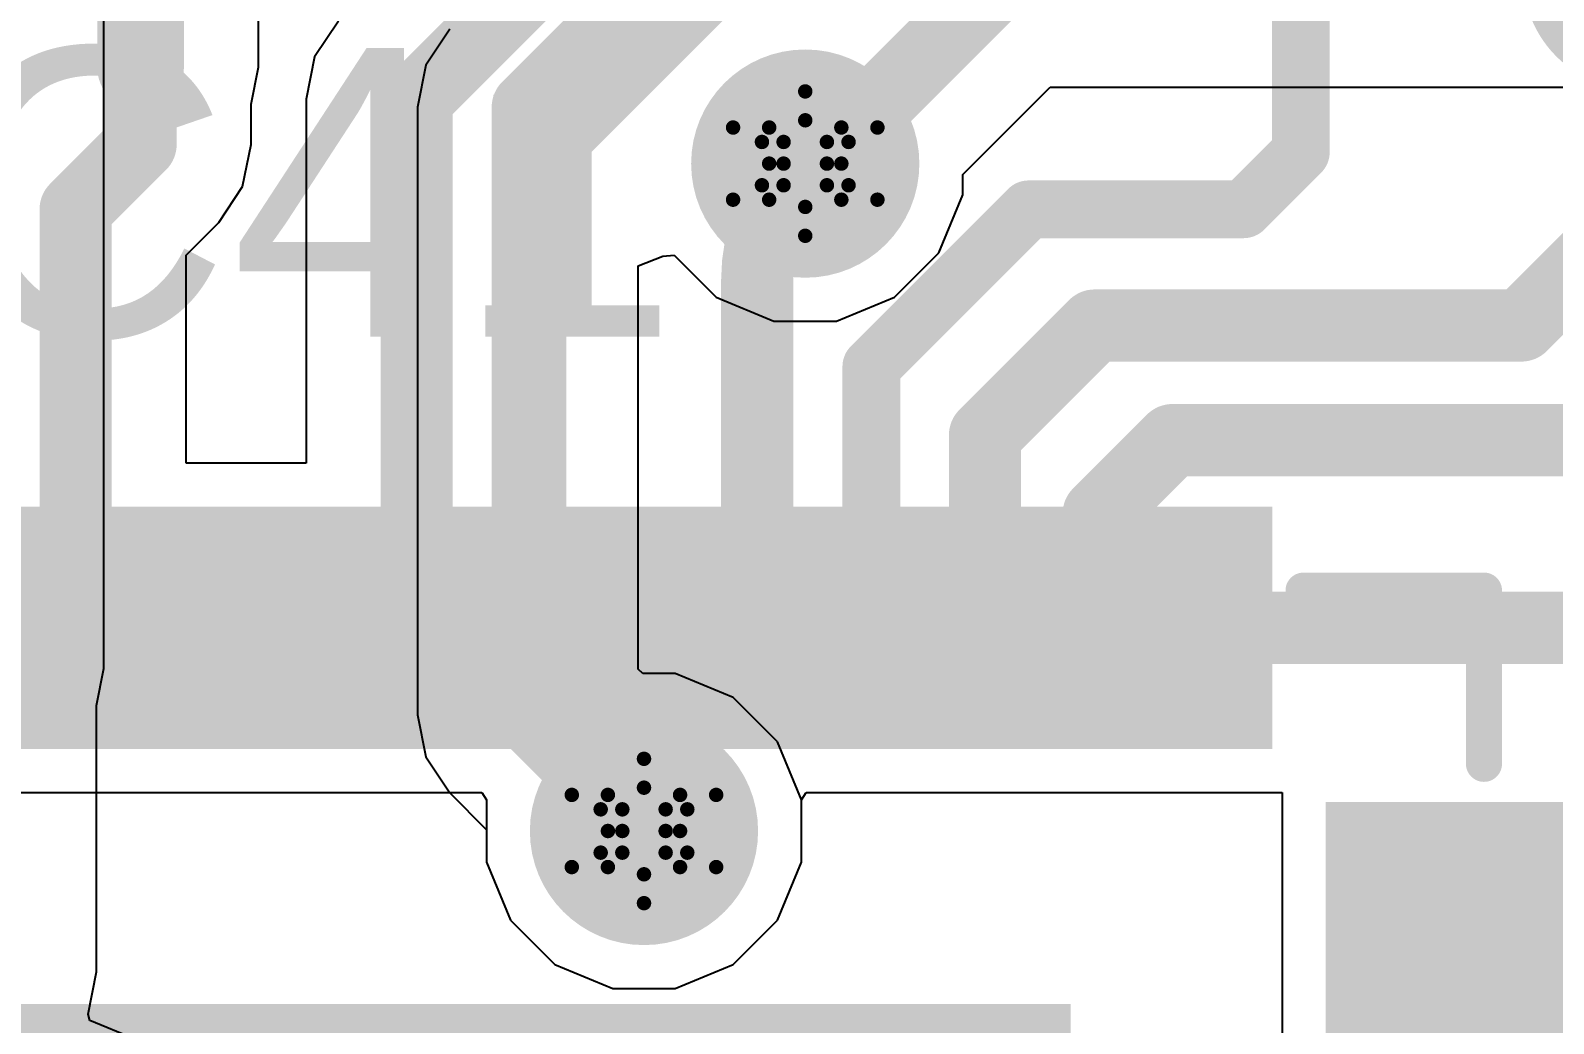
# Model space of a CAD drawing. Header units: inches. Extents: x -18 to 237, y -41 to 211.
# Drawn here: x 18.59 to 23.95, y 57.05 to 60.54 of the extents above; entities that cross this region are included whole.
import ezdxf

# ---------------------------------------------------------------- set-up
doc = ezdxf.new("R2010")
doc.units = ezdxf.units.IN
for name, color, linetype in [('Bottom Layer', 5, 'Continuous'), ('Bottom Solder', 6, 'Continuous'), ('Drill Drawing', 1, 'Continuous'), ('Top Layer', 1, 'Continuous'), ('Top Overlay', 2, 'Continuous'), ('Top Paste', 8, 'Continuous'), ('Top Solder', 216, 'Continuous'), ('Via Holes', 16, 'Continuous')]:
    doc.layers.add(name, color=color, linetype=linetype)
doc.styles.add('Arial', font='', dxfattribs={"height": 0.2})
doc.styles.get('Arial').set_extended_font_data('Arial')

# ---------------------------------------------------------------- blocks, each defined once
blk = doc.blocks.new('56_QFN__7_7__28')
at = {"layer": 'Top Layer'}
for points in [[(-1.51, 3.1), (-1.51, 3.75), (-1.29, 3.75), (-1.29, 3.1)], [(-1.11, 3.1), (-1.11, 3.75), (-0.89, 3.75), (-0.89, 3.1)], [(-0.71, 3.1), (-0.71, 3.75), (-0.49, 3.75), (-0.49, 3.1)], [(-0.31, 3.1), (-0.31, 3.75), (-0.09, 3.75), (-0.09, 3.1)], [(0.09, 3.1), (0.09, 3.75), (0.31, 3.75), (0.31, 3.1)], [(0.49, 3.1), (0.49, 3.75), (0.71, 3.75), (0.71, 3.1)], [(0.89, 3.1), (0.89, 3.75), (1.11, 3.75), (1.11, 3.1)], [(1.29, 3.1), (1.29, 3.75), (1.51, 3.75), (1.51, 3.1)], [(1.69, 3.1), (1.69, 3.75), (1.91, 3.75), (1.91, 3.1)], [(2.09, 3.1), (2.09, 3.75), (2.31, 3.75), (2.31, 3.1)], [(2.49, 3.1), (2.49, 3.75), (2.71, 3.75), (2.71, 3.1)], [(3.1, 2.71), (3.75, 2.71), (3.75, 2.49), (3.1, 2.49)], [(3.1, 2.31), (3.75, 2.31), (3.75, 2.09), (3.1, 2.09)]]:
    blk.add_hatch(color=1, dxfattribs=at).paths.add_polyline_path(points)
at = {"layer": 'Top Paste'}
for points in [[(-1.51, 3.1), (-1.51, 3.75), (-1.29, 3.75), (-1.29, 3.1)], [(-1.11, 3.1), (-1.11, 3.75), (-0.89, 3.75), (-0.89, 3.1)], [(-0.71, 3.1), (-0.71, 3.75), (-0.49, 3.75), (-0.49, 3.1)], [(-0.31, 3.1), (-0.31, 3.75), (-0.09, 3.75), (-0.09, 3.1)], [(0.09, 3.1), (0.09, 3.75), (0.31, 3.75), (0.31, 3.1)], [(0.49, 3.1), (0.49, 3.75), (0.71, 3.75), (0.71, 3.1)], [(0.89, 3.1), (0.89, 3.75), (1.11, 3.75), (1.11, 3.1)], [(1.29, 3.1), (1.29, 3.75), (1.51, 3.75), (1.51, 3.1)], [(1.69, 3.1), (1.69, 3.75), (1.91, 3.75), (1.91, 3.1)], [(2.09, 3.1), (2.09, 3.75), (2.31, 3.75), (2.31, 3.1)], [(2.49, 3.1), (2.49, 3.75), (2.71, 3.75), (2.71, 3.1)], [(3.1, 2.71), (3.75, 2.71), (3.75, 2.49), (3.1, 2.49)], [(3.1, 2.31), (3.75, 2.31), (3.75, 2.09), (3.1, 2.09)]]:
    blk.add_hatch(color=8, dxfattribs=at).paths.add_polyline_path(points)
at = {"layer": 'Top Solder'}
for points in [[(-1.6116, 2.9984), (-1.6116, 3.8516), (-1.1884, 3.8516), (-1.1884, 2.9984)], [(-1.2116, 2.9984), (-1.2116, 3.8516), (-0.7884, 3.8516), (-0.7884, 2.9984)], [(-0.8116, 2.9984), (-0.8116, 3.8516), (-0.3884, 3.8516), (-0.3884, 2.9984)], [(-0.4116, 2.9984), (-0.4116, 3.8516), (0.0116, 3.8516), (0.0116, 2.9984)], [(-0.0116, 2.9984), (-0.0116, 3.8516), (0.4116, 3.8516), (0.4116, 2.9984)], [(0.3884, 2.9984), (0.3884, 3.8516), (0.8116, 3.8516), (0.8116, 2.9984)], [(0.7884, 2.9984), (0.7884, 3.8516), (1.2116, 3.8516), (1.2116, 2.9984)], [(1.1884, 2.9984), (1.1884, 3.8516), (1.6116, 3.8516), (1.6116, 2.9984)], [(1.5884, 2.9984), (1.5884, 3.8516), (2.0116, 3.8516), (2.0116, 2.9984)], [(1.9884, 2.9984), (1.9884, 3.8516), (2.4116, 3.8516), (2.4116, 2.9984)], [(2.3884, 2.9984), (2.3884, 3.8516), (2.8116, 3.8516), (2.8116, 2.9984)], [(2.9984, 2.8116), (3.8516, 2.8116), (3.8516, 2.3884), (2.9984, 2.3884)], [(2.9984, 2.4116), (3.8516, 2.4116), (3.8516, 1.9884), (2.9984, 1.9884)], [(-2.1016, -2.1016), (-2.1016, 2.1016), (2.1016, 2.1016), (2.1016, -2.1016)]]:
    blk.add_hatch(color=216, dxfattribs=at).paths.add_polyline_path(points)
at = {"layer": 'Top Overlay'}
for points in [[(2.921, 3.556, 0.127, 0.127, 0), (3.556, 3.556, 0.127, 0.127, 0)], [(3.556, 2.9464, 0.127, 0.127, 0), (3.556, 3.556, 0.127, 0.127, 0)]]:
    blk.add_lwpolyline(points, format="xyseb", dxfattribs=at)
for points in [[(2.8893, 3.556, 0.0635, 0.0635, 1), (2.9527, 3.556, 0.0635, 0.0635, 1)], [(3.5242, 3.556, 0.0635, 0.0635, 1), (3.5877, 3.556, 0.0635, 0.0635, 1)], [(3.5242, 3.556, 0.0635, 0.0635, 1), (3.5877, 3.556, 0.0635, 0.0635, 1)], [(3.5242, 2.9464, 0.0635, 0.0635, 1), (3.5877, 2.9464, 0.0635, 0.0635, 1)]]:
    blk.add_lwpolyline(points, format="xyseb", close=True, dxfattribs=at)

msp = doc.modelspace()

# ---------------------------------------------------------------- hatches: boundary and pattern name
at = {"layer": 'Bottom Layer'}
h = msp.add_hatch(color=5, dxfattribs=at)
edge = h.paths.add_edge_path()
edge.add_arc((21.3193, 60.0733), 0.3, 0, 360)
h = msp.add_hatch(color=5, dxfattribs=at)
edge = h.paths.add_edge_path()
edge.add_arc((20.7518, 57.7247), 0.3, 0, 360)
at = {"layer": 'Bottom Solder'}
h = msp.add_hatch(color=6, dxfattribs=at)
edge = h.paths.add_edge_path()
edge.add_arc((21.3193, 60.0733), 0.4016, 0, 360)
h = msp.add_hatch(color=6, dxfattribs=at)
edge = h.paths.add_edge_path()
edge.add_arc((20.7518, 57.7247), 0.4016, 0, 360)
at = {"layer": 'Top Layer'}
h = msp.add_hatch(color=1, dxfattribs=at)
edge = h.paths.add_edge_path()
edge.add_arc((21.3193, 60.0733), 0.3, 0, 360)
h = msp.add_hatch(color=1, dxfattribs=at)
edge = h.paths.add_edge_path()
edge.add_arc((20.7518, 57.7247), 0.3, 0, 360)
at = {"layer": 'Top Solder'}
h = msp.add_hatch(color=216, dxfattribs=at)
edge = h.paths.add_edge_path()
edge.add_arc((21.3193, 60.0733), 0.4016, 0, 360)
h = msp.add_hatch(color=216, dxfattribs=at)
edge = h.paths.add_edge_path()
edge.add_arc((20.7518, 57.7247), 0.4016, 0, 360)
at = {"layer": 'Via Holes'}
h = msp.add_hatch(color=7, dxfattribs=at)
edge = h.paths.add_edge_path()
edge.add_arc((21.3193, 60.0733), 0.15, 0, 360)
h = msp.add_hatch(color=7, dxfattribs=at)
edge = h.paths.add_edge_path()
edge.add_arc((20.7518, 57.7247), 0.15, 0, 360)

# ---------------------------------------------------------------- linework, layer by layer
at = {"layer": 'Bottom Layer'}
for p, q in [((18.8509, 58.296), (18.8509, 61.2427)), ((20.0681, 60.5461), (19.9839, 60.4201)), ((19.9839, 60.4201), (19.9543, 60.2714)), ((21.8733, 60.0344), (22.1813, 60.3423)), ((22.1813, 60.3423), (37.7212, 60.3423)), ((19.9543, 60.2714), (19.9543, 58.1337)), ((21.8733, 59.9631), (21.8733, 60.0344)), ((21.789, 59.7594), (21.8733, 59.9631)), ((20.7312, 59.7135), (20.8176, 59.747)), ((20.7312, 58.2946), (20.7312, 59.7135)), ((20.8176, 59.747), (20.8582, 59.7509)), ((20.8582, 59.7509), (21.0055, 59.6036)), ((21.6332, 59.6036), (21.789, 59.7594)), ((21.0055, 59.6036), (21.2091, 59.5193)), ((21.4295, 59.5193), (21.6332, 59.6036)), ((21.2091, 59.5193), (21.4295, 59.5193)), ((18.825, 58.1658), (18.8509, 58.296)), ((20.7472, 58.2787), (20.7312, 58.2946)), ((20.862, 58.2787), (20.7472, 58.2787)), ((21.0656, 58.1943), (20.862, 58.2787)), ((18.825, 57.2289), (18.825, 58.1658)), ((21.2215, 58.0385), (21.0656, 58.1943)), ((19.9543, 58.1337), (19.9839, 57.9851)), ((21.3058, 57.8349), (21.2215, 58.0385)), ((19.9839, 57.9851), (20.0681, 57.859)), ((20.0681, 57.859), (20.1978, 57.7293)), ((21.3058, 57.6145), (21.3058, 57.8349)), ((20.1978, 57.7293), (20.1978, 57.6145)), ((20.1978, 57.6145), (20.2821, 57.4109)), ((21.2215, 57.4109), (21.3058, 57.6145)), ((20.2821, 57.4109), (20.438, 57.255)), ((21.0656, 57.255), (21.2215, 57.4109)), ((20.438, 57.255), (20.6416, 57.1707)), ((20.862, 57.1707), (21.0656, 57.255)), ((18.7954, 57.0803), (18.825, 57.2289)), ((20.6416, 57.1707), (20.862, 57.1707)), ((18.8022, 57.0579), (18.7954, 57.0803)), ((18.9556, 56.9943), (18.8022, 57.0579))]:
    msp.add_line(p, q, dxfattribs=at)
for points in [[(20.3428, 60.2714, 0.254, 0.254, 0), (21.231, 61.1596, 0.254, 0.254, 0)], [(21.3628, 60.0733, 0.254, 0.254, 0), (22.0204, 60.7308, 0.254, 0.254, 0)], [(20.3428, 58.1337, 0.254, 0.254, 0), (20.3428, 60.2714, 0.254, 0.254, 0)], [(21.3193, 60.0733, 0.254, 0.254, 0), (21.3628, 60.0733, 0.254, 0.254, 0)], [(20.3428, 58.1337, 0.254, 0.254, 0), (20.7518, 57.7247, 0.254, 0.254, 0)]]:
    msp.add_lwpolyline(points, format="xyseb", dxfattribs=at)
for points in [[(20.2793, 60.2714, 0.127, 0.127, 1), (20.4063, 60.2714, 0.127, 0.127, 1)], [(20.2793, 60.2714, 0.127, 0.127, 1), (20.4063, 60.2714, 0.127, 0.127, 1)], [(21.2558, 60.0733, 0.127, 0.127, 1), (21.3828, 60.0733, 0.127, 0.127, 1)], [(21.2993, 60.0733, 0.127, 0.127, 1), (21.4263, 60.0733, 0.127, 0.127, 1)], [(21.2993, 60.0733, 0.127, 0.127, 1), (21.4263, 60.0733, 0.127, 0.127, 1)], [(20.2793, 58.1337, 0.127, 0.127, 1), (20.4063, 58.1337, 0.127, 0.127, 1)], [(20.2793, 58.1337, 0.127, 0.127, 1), (20.4063, 58.1337, 0.127, 0.127, 1)], [(20.6883, 57.7247, 0.127, 0.127, 1), (20.8153, 57.7247, 0.127, 0.127, 1)]]:
    msp.add_lwpolyline(points, format="xyseb", close=True, dxfattribs=at)
at = {"layer": 'Drill Drawing'}
for points in [[(21.1923, 60.2003, 0.0508, 0.0508, 0), (21.3193, 60.3273, 0.0508, 0.0508, 0)], [(21.3193, 60.3273, 0.0508, 0.0508, 0), (21.4463, 60.2003, 0.0508, 0.0508, 0)], [(21.2431, 60.1495, 0.0508, 0.0508, 0), (21.3193, 60.2257, 0.0508, 0.0508, 0)], [(21.3193, 60.2257, 0.0508, 0.0508, 0), (21.3955, 60.1495, 0.0508, 0.0508, 0)], [(21.0653, 60.2003, 0.0508, 0.0508, 0), (21.1923, 60.0733, 0.0508, 0.0508, 0)], [(21.0653, 60.2003, 0.0508, 0.0508, 0), (21.1923, 60.2003, 0.0508, 0.0508, 0)], [(21.4463, 60.2003, 0.0508, 0.0508, 0), (21.5733, 60.2003, 0.0508, 0.0508, 0)], [(21.4463, 60.0733, 0.0508, 0.0508, 0), (21.5733, 60.2003, 0.0508, 0.0508, 0)], [(21.1669, 60.1495, 0.0508, 0.0508, 0), (21.2431, 60.0733, 0.0508, 0.0508, 0)], [(21.1669, 60.1495, 0.0508, 0.0508, 0), (21.2431, 60.1495, 0.0508, 0.0508, 0)], [(21.3955, 60.1495, 0.0508, 0.0508, 0), (21.4717, 60.1495, 0.0508, 0.0508, 0)], [(21.3955, 60.0733, 0.0508, 0.0508, 0), (21.4717, 60.1495, 0.0508, 0.0508, 0)], [(21.0653, 59.9463, 0.0508, 0.0508, 0), (21.1923, 60.0733, 0.0508, 0.0508, 0)], [(21.1669, 59.9971, 0.0508, 0.0508, 0), (21.2431, 60.0733, 0.0508, 0.0508, 0)], [(21.3955, 60.0733, 0.0508, 0.0508, 0), (21.4717, 59.9971, 0.0508, 0.0508, 0)], [(21.4463, 60.0733, 0.0508, 0.0508, 0), (21.5733, 59.9463, 0.0508, 0.0508, 0)], [(21.1669, 59.9971, 0.0508, 0.0508, 0), (21.2431, 59.9971, 0.0508, 0.0508, 0)], [(21.2431, 59.9971, 0.0508, 0.0508, 0), (21.3193, 59.9209, 0.0508, 0.0508, 0)], [(21.3193, 59.9209, 0.0508, 0.0508, 0), (21.3955, 59.9971, 0.0508, 0.0508, 0)], [(21.3955, 59.9971, 0.0508, 0.0508, 0), (21.4717, 59.9971, 0.0508, 0.0508, 0)], [(21.0653, 59.9463, 0.0508, 0.0508, 0), (21.1923, 59.9463, 0.0508, 0.0508, 0)], [(21.1923, 59.9463, 0.0508, 0.0508, 0), (21.3193, 59.8193, 0.0508, 0.0508, 0)], [(21.3193, 59.8193, 0.0508, 0.0508, 0), (21.4463, 59.9463, 0.0508, 0.0508, 0)], [(21.4463, 59.9463, 0.0508, 0.0508, 0), (21.5733, 59.9463, 0.0508, 0.0508, 0)], [(20.6248, 57.8517, 0.0508, 0.0508, 0), (20.7518, 57.9787, 0.0508, 0.0508, 0)], [(20.7518, 57.9787, 0.0508, 0.0508, 0), (20.8788, 57.8517, 0.0508, 0.0508, 0)], [(20.6756, 57.8009, 0.0508, 0.0508, 0), (20.7518, 57.8771, 0.0508, 0.0508, 0)], [(20.7518, 57.8771, 0.0508, 0.0508, 0), (20.828, 57.8009, 0.0508, 0.0508, 0)], [(20.4978, 57.8517, 0.0508, 0.0508, 0), (20.6248, 57.7247, 0.0508, 0.0508, 0)], [(20.4978, 57.8517, 0.0508, 0.0508, 0), (20.6248, 57.8517, 0.0508, 0.0508, 0)], [(20.8788, 57.8517, 0.0508, 0.0508, 0), (21.0058, 57.8517, 0.0508, 0.0508, 0)], [(20.8788, 57.7247, 0.0508, 0.0508, 0), (21.0058, 57.8517, 0.0508, 0.0508, 0)], [(20.5994, 57.8009, 0.0508, 0.0508, 0), (20.6756, 57.7247, 0.0508, 0.0508, 0)], [(20.5994, 57.8009, 0.0508, 0.0508, 0), (20.6756, 57.8009, 0.0508, 0.0508, 0)], [(20.828, 57.8009, 0.0508, 0.0508, 0), (20.9042, 57.8009, 0.0508, 0.0508, 0)], [(20.828, 57.7247, 0.0508, 0.0508, 0), (20.9042, 57.8009, 0.0508, 0.0508, 0)], [(20.4978, 57.5977, 0.0508, 0.0508, 0), (20.6248, 57.7247, 0.0508, 0.0508, 0)], [(20.5994, 57.6485, 0.0508, 0.0508, 0), (20.6756, 57.7247, 0.0508, 0.0508, 0)], [(20.828, 57.7247, 0.0508, 0.0508, 0), (20.9042, 57.6485, 0.0508, 0.0508, 0)], [(20.8788, 57.7247, 0.0508, 0.0508, 0), (21.0058, 57.5977, 0.0508, 0.0508, 0)], [(20.5994, 57.6485, 0.0508, 0.0508, 0), (20.6756, 57.6485, 0.0508, 0.0508, 0)], [(20.6756, 57.6485, 0.0508, 0.0508, 0), (20.7518, 57.5723, 0.0508, 0.0508, 0)], [(20.7518, 57.5723, 0.0508, 0.0508, 0), (20.828, 57.6485, 0.0508, 0.0508, 0)], [(20.828, 57.6485, 0.0508, 0.0508, 0), (20.9042, 57.6485, 0.0508, 0.0508, 0)], [(20.4978, 57.5977, 0.0508, 0.0508, 0), (20.6248, 57.5977, 0.0508, 0.0508, 0)], [(20.6248, 57.5977, 0.0508, 0.0508, 0), (20.7518, 57.4707, 0.0508, 0.0508, 0)], [(20.7518, 57.4707, 0.0508, 0.0508, 0), (20.8788, 57.5977, 0.0508, 0.0508, 0)], [(20.8788, 57.5977, 0.0508, 0.0508, 0), (21.0058, 57.5977, 0.0508, 0.0508, 0)]]:
    msp.add_lwpolyline(points, format="xyseb", dxfattribs=at)
for points in [[(21.3066, 60.3273, 0.0254, 0.0254, 1), (21.332, 60.3273, 0.0254, 0.0254, 1)], [(21.3066, 60.3273, 0.0254, 0.0254, 1), (21.332, 60.3273, 0.0254, 0.0254, 1)], [(21.3066, 60.2257, 0.0254, 0.0254, 1), (21.332, 60.2257, 0.0254, 0.0254, 1)], [(21.3066, 60.2257, 0.0254, 0.0254, 1), (21.332, 60.2257, 0.0254, 0.0254, 1)], [(21.0526, 60.2003, 0.0254, 0.0254, 1), (21.078, 60.2003, 0.0254, 0.0254, 1)], [(21.0526, 60.2003, 0.0254, 0.0254, 1), (21.078, 60.2003, 0.0254, 0.0254, 1)], [(21.1796, 60.2003, 0.0254, 0.0254, 1), (21.205, 60.2003, 0.0254, 0.0254, 1)], [(21.1796, 60.2003, 0.0254, 0.0254, 1), (21.205, 60.2003, 0.0254, 0.0254, 1)], [(21.4336, 60.2003, 0.0254, 0.0254, 1), (21.459, 60.2003, 0.0254, 0.0254, 1)], [(21.4336, 60.2003, 0.0254, 0.0254, 1), (21.459, 60.2003, 0.0254, 0.0254, 1)], [(21.5606, 60.2003, 0.0254, 0.0254, 1), (21.586, 60.2003, 0.0254, 0.0254, 1)], [(21.5606, 60.2003, 0.0254, 0.0254, 1), (21.586, 60.2003, 0.0254, 0.0254, 1)], [(21.1542, 60.1495, 0.0254, 0.0254, 1), (21.1796, 60.1495, 0.0254, 0.0254, 1)], [(21.1542, 60.1495, 0.0254, 0.0254, 1), (21.1796, 60.1495, 0.0254, 0.0254, 1)], [(21.2304, 60.1495, 0.0254, 0.0254, 1), (21.2558, 60.1495, 0.0254, 0.0254, 1)], [(21.2304, 60.1495, 0.0254, 0.0254, 1), (21.2558, 60.1495, 0.0254, 0.0254, 1)], [(21.3828, 60.1495, 0.0254, 0.0254, 1), (21.4082, 60.1495, 0.0254, 0.0254, 1)], [(21.3828, 60.1495, 0.0254, 0.0254, 1), (21.4082, 60.1495, 0.0254, 0.0254, 1)], [(21.459, 60.1495, 0.0254, 0.0254, 1), (21.4844, 60.1495, 0.0254, 0.0254, 1)], [(21.459, 60.1495, 0.0254, 0.0254, 1), (21.4844, 60.1495, 0.0254, 0.0254, 1)], [(21.1796, 60.0733, 0.0254, 0.0254, 1), (21.205, 60.0733, 0.0254, 0.0254, 1)], [(21.1796, 60.0733, 0.0254, 0.0254, 1), (21.205, 60.0733, 0.0254, 0.0254, 1)], [(21.2304, 60.0733, 0.0254, 0.0254, 1), (21.2558, 60.0733, 0.0254, 0.0254, 1)], [(21.2304, 60.0733, 0.0254, 0.0254, 1), (21.2558, 60.0733, 0.0254, 0.0254, 1)], [(21.3828, 60.0733, 0.0254, 0.0254, 1), (21.4082, 60.0733, 0.0254, 0.0254, 1)], [(21.3828, 60.0733, 0.0254, 0.0254, 1), (21.4082, 60.0733, 0.0254, 0.0254, 1)], [(21.4336, 60.0733, 0.0254, 0.0254, 1), (21.459, 60.0733, 0.0254, 0.0254, 1)], [(21.4336, 60.0733, 0.0254, 0.0254, 1), (21.459, 60.0733, 0.0254, 0.0254, 1)], [(21.1542, 59.9971, 0.0254, 0.0254, 1), (21.1796, 59.9971, 0.0254, 0.0254, 1)], [(21.1542, 59.9971, 0.0254, 0.0254, 1), (21.1796, 59.9971, 0.0254, 0.0254, 1)], [(21.2304, 59.9971, 0.0254, 0.0254, 1), (21.2558, 59.9971, 0.0254, 0.0254, 1)], [(21.2304, 59.9971, 0.0254, 0.0254, 1), (21.2558, 59.9971, 0.0254, 0.0254, 1)], [(21.3828, 59.9971, 0.0254, 0.0254, 1), (21.4082, 59.9971, 0.0254, 0.0254, 1)], [(21.3828, 59.9971, 0.0254, 0.0254, 1), (21.4082, 59.9971, 0.0254, 0.0254, 1)], [(21.459, 59.9971, 0.0254, 0.0254, 1), (21.4844, 59.9971, 0.0254, 0.0254, 1)], [(21.459, 59.9971, 0.0254, 0.0254, 1), (21.4844, 59.9971, 0.0254, 0.0254, 1)], [(21.0526, 59.9463, 0.0254, 0.0254, 1), (21.078, 59.9463, 0.0254, 0.0254, 1)], [(21.0526, 59.9463, 0.0254, 0.0254, 1), (21.078, 59.9463, 0.0254, 0.0254, 1)], [(21.1796, 59.9463, 0.0254, 0.0254, 1), (21.205, 59.9463, 0.0254, 0.0254, 1)], [(21.1796, 59.9463, 0.0254, 0.0254, 1), (21.205, 59.9463, 0.0254, 0.0254, 1)], [(21.3066, 59.9209, 0.0254, 0.0254, 1), (21.332, 59.9209, 0.0254, 0.0254, 1)], [(21.3066, 59.9209, 0.0254, 0.0254, 1), (21.332, 59.9209, 0.0254, 0.0254, 1)], [(21.4336, 59.9463, 0.0254, 0.0254, 1), (21.459, 59.9463, 0.0254, 0.0254, 1)], [(21.4336, 59.9463, 0.0254, 0.0254, 1), (21.459, 59.9463, 0.0254, 0.0254, 1)], [(21.5606, 59.9463, 0.0254, 0.0254, 1), (21.586, 59.9463, 0.0254, 0.0254, 1)], [(21.5606, 59.9463, 0.0254, 0.0254, 1), (21.586, 59.9463, 0.0254, 0.0254, 1)], [(21.3066, 59.8193, 0.0254, 0.0254, 1), (21.332, 59.8193, 0.0254, 0.0254, 1)], [(21.3066, 59.8193, 0.0254, 0.0254, 1), (21.332, 59.8193, 0.0254, 0.0254, 1)], [(20.7391, 57.9787, 0.0254, 0.0254, 1), (20.7645, 57.9787, 0.0254, 0.0254, 1)], [(20.7391, 57.9787, 0.0254, 0.0254, 1), (20.7645, 57.9787, 0.0254, 0.0254, 1)], [(20.7391, 57.8771, 0.0254, 0.0254, 1), (20.7645, 57.8771, 0.0254, 0.0254, 1)], [(20.7391, 57.8771, 0.0254, 0.0254, 1), (20.7645, 57.8771, 0.0254, 0.0254, 1)], [(20.4851, 57.8517, 0.0254, 0.0254, 1), (20.5105, 57.8517, 0.0254, 0.0254, 1)], [(20.4851, 57.8517, 0.0254, 0.0254, 1), (20.5105, 57.8517, 0.0254, 0.0254, 1)], [(20.6121, 57.8517, 0.0254, 0.0254, 1), (20.6375, 57.8517, 0.0254, 0.0254, 1)], [(20.6121, 57.8517, 0.0254, 0.0254, 1), (20.6375, 57.8517, 0.0254, 0.0254, 1)], [(20.8661, 57.8517, 0.0254, 0.0254, 1), (20.8915, 57.8517, 0.0254, 0.0254, 1)], [(20.8661, 57.8517, 0.0254, 0.0254, 1), (20.8915, 57.8517, 0.0254, 0.0254, 1)], [(20.9931, 57.8517, 0.0254, 0.0254, 1), (21.0185, 57.8517, 0.0254, 0.0254, 1)], [(20.9931, 57.8517, 0.0254, 0.0254, 1), (21.0185, 57.8517, 0.0254, 0.0254, 1)], [(20.5867, 57.8009, 0.0254, 0.0254, 1), (20.6121, 57.8009, 0.0254, 0.0254, 1)], [(20.5867, 57.8009, 0.0254, 0.0254, 1), (20.6121, 57.8009, 0.0254, 0.0254, 1)], [(20.6629, 57.8009, 0.0254, 0.0254, 1), (20.6883, 57.8009, 0.0254, 0.0254, 1)], [(20.6629, 57.8009, 0.0254, 0.0254, 1), (20.6883, 57.8009, 0.0254, 0.0254, 1)], [(20.8153, 57.8009, 0.0254, 0.0254, 1), (20.8407, 57.8009, 0.0254, 0.0254, 1)], [(20.8153, 57.8009, 0.0254, 0.0254, 1), (20.8407, 57.8009, 0.0254, 0.0254, 1)], [(20.8915, 57.8009, 0.0254, 0.0254, 1), (20.9169, 57.8009, 0.0254, 0.0254, 1)], [(20.8915, 57.8009, 0.0254, 0.0254, 1), (20.9169, 57.8009, 0.0254, 0.0254, 1)], [(20.6121, 57.7247, 0.0254, 0.0254, 1), (20.6375, 57.7247, 0.0254, 0.0254, 1)], [(20.6121, 57.7247, 0.0254, 0.0254, 1), (20.6375, 57.7247, 0.0254, 0.0254, 1)], [(20.6629, 57.7247, 0.0254, 0.0254, 1), (20.6883, 57.7247, 0.0254, 0.0254, 1)], [(20.6629, 57.7247, 0.0254, 0.0254, 1), (20.6883, 57.7247, 0.0254, 0.0254, 1)], [(20.8153, 57.7247, 0.0254, 0.0254, 1), (20.8407, 57.7247, 0.0254, 0.0254, 1)], [(20.8153, 57.7247, 0.0254, 0.0254, 1), (20.8407, 57.7247, 0.0254, 0.0254, 1)], [(20.8661, 57.7247, 0.0254, 0.0254, 1), (20.8915, 57.7247, 0.0254, 0.0254, 1)], [(20.8661, 57.7247, 0.0254, 0.0254, 1), (20.8915, 57.7247, 0.0254, 0.0254, 1)], [(20.5867, 57.6485, 0.0254, 0.0254, 1), (20.6121, 57.6485, 0.0254, 0.0254, 1)], [(20.5867, 57.6485, 0.0254, 0.0254, 1), (20.6121, 57.6485, 0.0254, 0.0254, 1)], [(20.6629, 57.6485, 0.0254, 0.0254, 1), (20.6883, 57.6485, 0.0254, 0.0254, 1)], [(20.6629, 57.6485, 0.0254, 0.0254, 1), (20.6883, 57.6485, 0.0254, 0.0254, 1)], [(20.8153, 57.6485, 0.0254, 0.0254, 1), (20.8407, 57.6485, 0.0254, 0.0254, 1)], [(20.8153, 57.6485, 0.0254, 0.0254, 1), (20.8407, 57.6485, 0.0254, 0.0254, 1)], [(20.8915, 57.6485, 0.0254, 0.0254, 1), (20.9169, 57.6485, 0.0254, 0.0254, 1)], [(20.8915, 57.6485, 0.0254, 0.0254, 1), (20.9169, 57.6485, 0.0254, 0.0254, 1)], [(20.4851, 57.5977, 0.0254, 0.0254, 1), (20.5105, 57.5977, 0.0254, 0.0254, 1)], [(20.4851, 57.5977, 0.0254, 0.0254, 1), (20.5105, 57.5977, 0.0254, 0.0254, 1)], [(20.6121, 57.5977, 0.0254, 0.0254, 1), (20.6375, 57.5977, 0.0254, 0.0254, 1)], [(20.6121, 57.5977, 0.0254, 0.0254, 1), (20.6375, 57.5977, 0.0254, 0.0254, 1)], [(20.8661, 57.5977, 0.0254, 0.0254, 1), (20.8915, 57.5977, 0.0254, 0.0254, 1)], [(20.8661, 57.5977, 0.0254, 0.0254, 1), (20.8915, 57.5977, 0.0254, 0.0254, 1)], [(20.9931, 57.5977, 0.0254, 0.0254, 1), (21.0185, 57.5977, 0.0254, 0.0254, 1)], [(20.9931, 57.5977, 0.0254, 0.0254, 1), (21.0185, 57.5977, 0.0254, 0.0254, 1)], [(20.7391, 57.5723, 0.0254, 0.0254, 1), (20.7645, 57.5723, 0.0254, 0.0254, 1)], [(20.7391, 57.5723, 0.0254, 0.0254, 1), (20.7645, 57.5723, 0.0254, 0.0254, 1)], [(20.7391, 57.4707, 0.0254, 0.0254, 1), (20.7645, 57.4707, 0.0254, 0.0254, 1)], [(20.7391, 57.4707, 0.0254, 0.0254, 1), (20.7645, 57.4707, 0.0254, 0.0254, 1)]]:
    msp.add_lwpolyline(points, format="xyseb", close=True, dxfattribs=at)
at = {"layer": 'Top Layer'}
for p, q in [((19.3948, 60.4123), (19.3948, 60.7217)), ((19.6771, 60.5749), (19.5929, 60.4489)), ((19.3689, 60.2821), (19.3948, 60.4123)), ((19.5929, 60.4489), (19.5633, 60.3002)), ((19.5633, 60.3002), (19.5633, 59.0187)), ((19.3689, 60.1411), (19.3689, 60.2821)), ((19.3393, 59.9924), (19.3689, 60.1411)), ((19.2551, 59.8664), (19.3393, 59.9924)), ((19.1403, 59.7516), (19.2551, 59.8664)), ((19.1403, 59.0187), (19.1403, 59.7516)), ((19.5633, 59.0187), (19.1403, 59.0187)), ((18.3441, 57.8607), (20.1806, 57.8607)), ((20.1806, 57.8607), (20.1978, 57.8349)), ((20.1978, 57.8349), (20.1978, 57.6145)), ((21.3058, 57.8349), (21.323, 57.8607)), ((21.3058, 57.6145), (21.3058, 57.8349)), ((21.323, 57.8607), (22.9978, 57.8607)), ((22.9978, 57.8607), (22.9978, 56.8507)), ((20.1978, 57.6145), (20.2821, 57.4109)), ((21.2215, 57.4109), (21.3058, 57.6145)), ((20.2821, 57.4109), (20.438, 57.255)), ((21.0656, 57.255), (21.2215, 57.4109)), ((20.438, 57.255), (20.6416, 57.1707)), ((20.862, 57.1707), (21.0656, 57.255)), ((20.6416, 57.1707), (20.862, 57.1707))]:
    msp.add_line(p, q, dxfattribs=at)
for points in [[(19.9518, 60.3002, 0.254, 0.254, 0), (21.2957, 61.6441, 0.254, 0.254, 0)], [(18.9804, 60.4123, 0.3048, 0.3048, 0), (18.9804, 61.0778, 0.3048, 0.3048, 0)], [(20.3518, 60.079, 0.254, 0.254, 0), (21.1982, 60.9254, 0.254, 0.254, 0)], [(23.0632, 60.1134, 0.2032, 0.2032, 0), (23.0632, 60.9254, 0.2032, 0.2032, 0)], [(18.9804, 60.1411, 0.254, 0.254, 0), (18.9804, 60.4123, 0.254, 0.254, 0)], [(19.9518, 58.4397, 0.254, 0.254, 0), (19.9518, 60.3002, 0.254, 0.254, 0)], [(18.7518, 59.9125, 0.254, 0.254, 0), (18.9804, 60.1411, 0.254, 0.254, 0)], [(20.3518, 58.4397, 0.254, 0.254, 0), (20.3518, 60.079, 0.254, 0.254, 0)], [(21.1503, 59.6652, 0.254, 0.254, -0.198912), (21.3193, 60.0733, 0.254, 0.254, 0)], [(22.8623, 59.9125, 0.2032, 0.2032, 0), (23.0632, 60.1134, 0.2032, 0.2032, 0)], [(23.8393, 59.5035, 0.254, 0.254, 0), (24.2972, 59.9613, 0.254, 0.254, 0)], [(18.7518, 58.4397, 0.254, 0.254, 0), (18.7518, 59.9125, 0.254, 0.254, 0)], [(21.5518, 59.3589, 0.2032, 0.2032, 0), (22.1054, 59.9125, 0.2032, 0.2032, 0)], [(22.1054, 59.9125, 0.2032, 0.2032, 0), (22.8623, 59.9125, 0.2032, 0.2032, 0)], [(21.1503, 58.8874, 0.254, 0.254, 0), (21.1503, 59.6652, 0.254, 0.254, 0)], [(21.9518, 59.1176, 0.254, 0.254, 0), (22.3377, 59.5035, 0.254, 0.254, 0)], [(22.3377, 59.5035, 0.254, 0.254, 0), (23.8393, 59.5035, 0.254, 0.254, 0)], [(21.5518, 58.4397, 0.2032, 0.2032, 0), (21.5518, 59.3589, 0.2032, 0.2032, 0)], [(21.9518, 58.4397, 0.254, 0.254, 0), (21.9518, 59.1176, 0.254, 0.254, 0)], [(22.3518, 58.8406, 0.254, 0.254, 0), (22.6115, 59.1003, 0.254, 0.254, 0)], [(22.6115, 59.1003, 0.254, 0.254, 0), (24.1848, 59.1003, 0.254, 0.254, 0)], [(21.1503, 58.8874, 0.254, 0.254, 0), (21.1518, 58.4397, 0.254, 0.254, 0)], [(22.3518, 58.4397, 0.254, 0.254, 0), (22.3518, 58.8406, 0.254, 0.254, 0)], [(20.7518, 57.7247, 0.254, 0.254, 0), (20.7518, 58.4397, 0.254, 0.254, 0)], [(22.7518, 58.4397, 0.254, 0.254, 0), (24.3233, 58.4397, 0.254, 0.254, 0)]]:
    msp.add_lwpolyline(points, format="xyseb", dxfattribs=at)
for points in [[(18.9042, 60.4123, 0.1524, 0.1524, 1), (19.0566, 60.4123, 0.1524, 0.1524, 1)], [(18.9169, 60.4123, 0.127, 0.127, 1), (19.0439, 60.4123, 0.127, 0.127, 1)], [(19.8883, 60.3002, 0.127, 0.127, 1), (20.0153, 60.3002, 0.127, 0.127, 1)], [(19.8883, 60.3002, 0.127, 0.127, 1), (20.0153, 60.3002, 0.127, 0.127, 1)], [(18.9169, 60.1411, 0.127, 0.127, 1), (19.0439, 60.1411, 0.127, 0.127, 1)], [(18.9169, 60.1411, 0.127, 0.127, 1), (19.0439, 60.1411, 0.127, 0.127, 1)], [(20.2883, 60.079, 0.127, 0.127, 1), (20.4153, 60.079, 0.127, 0.127, 1)], [(20.2883, 60.079, 0.127, 0.127, 1), (20.4153, 60.079, 0.127, 0.127, 1)], [(21.2558, 60.0733, 0.127, 0.127, 1), (21.3828, 60.0733, 0.127, 0.127, 1)], [(23.0124, 60.1134, 0.1016, 0.1016, 1), (23.114, 60.1134, 0.1016, 0.1016, 1)], [(23.0124, 60.1134, 0.1016, 0.1016, 1), (23.114, 60.1134, 0.1016, 0.1016, 1)], [(18.6883, 59.9125, 0.127, 0.127, 1), (18.8153, 59.9125, 0.127, 0.127, 1)], [(18.6883, 59.9125, 0.127, 0.127, 1), (18.8153, 59.9125, 0.127, 0.127, 1)], [(22.0546, 59.9125, 0.1016, 0.1016, 1), (22.1562, 59.9125, 0.1016, 0.1016, 1)], [(22.0546, 59.9125, 0.1016, 0.1016, 1), (22.1562, 59.9125, 0.1016, 0.1016, 1)], [(22.8115, 59.9125, 0.1016, 0.1016, 1), (22.9131, 59.9125, 0.1016, 0.1016, 1)], [(22.8115, 59.9125, 0.1016, 0.1016, 1), (22.9131, 59.9125, 0.1016, 0.1016, 1)], [(21.0868, 59.6652, 0.127, 0.127, 1), (21.2138, 59.6652, 0.127, 0.127, 1)], [(21.0868, 59.6652, 0.127, 0.127, 1), (21.2138, 59.6652, 0.127, 0.127, 1)], [(22.2742, 59.5035, 0.127, 0.127, 1), (22.4012, 59.5035, 0.127, 0.127, 1)], [(22.2742, 59.5035, 0.127, 0.127, 1), (22.4012, 59.5035, 0.127, 0.127, 1)], [(23.7758, 59.5035, 0.127, 0.127, 1), (23.9028, 59.5035, 0.127, 0.127, 1)], [(23.7758, 59.5035, 0.127, 0.127, 1), (23.9028, 59.5035, 0.127, 0.127, 1)], [(21.501, 59.3589, 0.1016, 0.1016, 1), (21.6026, 59.3589, 0.1016, 0.1016, 1)], [(21.501, 59.3589, 0.1016, 0.1016, 1), (21.6026, 59.3589, 0.1016, 0.1016, 1)], [(21.8883, 59.1176, 0.127, 0.127, 1), (22.0153, 59.1176, 0.127, 0.127, 1)], [(21.8883, 59.1176, 0.127, 0.127, 1), (22.0153, 59.1176, 0.127, 0.127, 1)], [(22.548, 59.1003, 0.127, 0.127, 1), (22.675, 59.1003, 0.127, 0.127, 1)], [(22.548, 59.1003, 0.127, 0.127, 1), (22.675, 59.1003, 0.127, 0.127, 1)], [(21.0868, 58.8874, 0.127, 0.127, 1), (21.2138, 58.8874, 0.127, 0.127, 1)], [(21.0868, 58.8874, 0.127, 0.127, 1), (21.2138, 58.8874, 0.127, 0.127, 1)], [(22.2883, 58.8406, 0.127, 0.127, 1), (22.4153, 58.8406, 0.127, 0.127, 1)], [(22.2883, 58.8406, 0.127, 0.127, 1), (22.4153, 58.8406, 0.127, 0.127, 1)], [(18.6883, 58.4397, 0.127, 0.127, 1), (18.8153, 58.4397, 0.127, 0.127, 1)], [(19.8883, 58.4397, 0.127, 0.127, 1), (20.0153, 58.4397, 0.127, 0.127, 1)], [(20.2883, 58.4397, 0.127, 0.127, 1), (20.4153, 58.4397, 0.127, 0.127, 1)], [(20.6883, 58.4397, 0.127, 0.127, 1), (20.8153, 58.4397, 0.127, 0.127, 1)], [(21.0883, 58.4397, 0.127, 0.127, 1), (21.2153, 58.4397, 0.127, 0.127, 1)], [(21.501, 58.4397, 0.1016, 0.1016, 1), (21.6026, 58.4397, 0.1016, 0.1016, 1)], [(21.8883, 58.4397, 0.127, 0.127, 1), (22.0153, 58.4397, 0.127, 0.127, 1)], [(22.2883, 58.4397, 0.127, 0.127, 1), (22.4153, 58.4397, 0.127, 0.127, 1)], [(22.6883, 58.4397, 0.127, 0.127, 1), (22.8153, 58.4397, 0.127, 0.127, 1)], [(20.6883, 57.7247, 0.127, 0.127, 1), (20.8153, 57.7247, 0.127, 0.127, 1)]]:
    msp.add_lwpolyline(points, format="xyseb", close=True, dxfattribs=at)

# ---------------------------------------------------------------- block references
msp.add_blockref('56_QFN__7_7__28', (20.1518, 55.0147))

# ---------------------------------------------------------------- texts
at = {"layer": 'Top Overlay', "style": 'Arial'}
msp.add_text('C26', height=1.016, rotation=90, dxfattribs=at).set_placement((24.8694, 60.2392))
msp.add_text('C41', height=1.016, dxfattribs=at).set_placement((18.2715, 59.4646))

doc.saveas('drawing.dxf')
